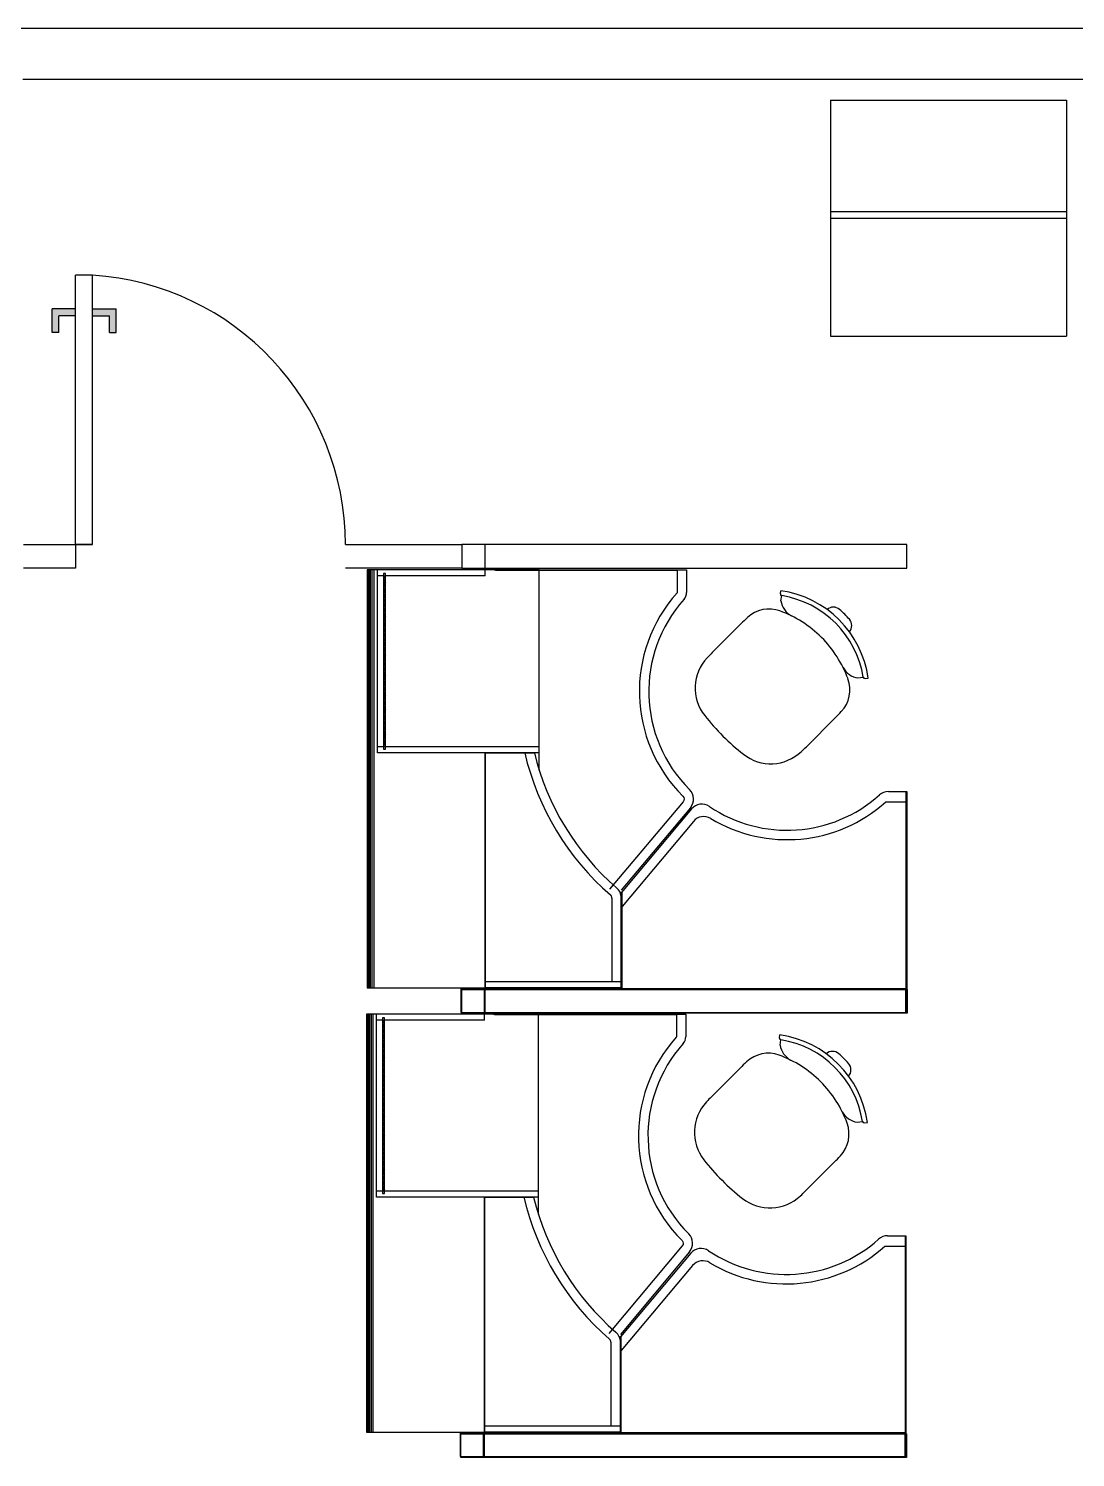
# Model space of a CAD drawing. Extents: x -22 to 17.7, y 1.4 to 35.6.
# Drawn here: x -0.146 to 2.96, y 11.439 to 15.677 of the extents above; entities that cross this region are included whole.
import ezdxf

# ---------------------------------------------------------------- set-up
doc = ezdxf.new("R2010")
doc.units = 0
doc.header["$LTSCALE"] = 0.02
doc.layers.get('0').update_dxf_attribs({"linetype": 'CONTINUOUS'})
doc.layers.add('ARCOND_BASE', color=7, linetype='CONTINUOUS')
doc.layers.add('PAREDES', color=7, linetype='CONTINUOUS')

# ---------------------------------------------------------------- blocks, each defined once
blk = doc.blocks.new('*X121')
at = {"color": 0}
for p, q in [((1170.7261, 1261.4762), (1170.7313, 1261.4814)), ((1170.7261, 1261.4709), (1170.7321, 1261.4769)), ((1170.7261, 1261.4656), (1170.7321, 1261.4716)), ((1170.7261, 1261.4603), (1170.7321, 1261.4663)), ((1170.7261, 1261.455), (1170.7321, 1261.461)), ((1170.7261, 1261.4497), (1170.7321, 1261.4557)), ((1170.7261, 1261.4444), (1170.7321, 1261.4504)), ((1170.7261, 1261.4391), (1170.7321, 1261.4451)), ((1170.7261, 1261.4338), (1170.7321, 1261.4398)), ((1170.7261, 1261.4285), (1170.7321, 1261.4345)), ((1170.7261, 1261.4232), (1170.7321, 1261.4292)), ((1170.7261, 1261.4179), (1170.7321, 1261.4239)), ((1170.7261, 1261.4126), (1170.7321, 1261.4186)), ((1170.7261, 1261.4073), (1170.7321, 1261.4133)), ((1170.7261, 1261.402), (1170.7321, 1261.408)), ((1170.7261, 1261.3967), (1170.7321, 1261.4027)), ((1170.7261, 1261.3914), (1170.7321, 1261.3974)), ((1170.7261, 1261.3861), (1170.7321, 1261.3921)), ((1170.7261, 1261.3808), (1170.7321, 1261.3868)), ((1170.7261, 1261.3755), (1170.7321, 1261.3815)), ((1170.7261, 1261.3702), (1170.7321, 1261.3762)), ((1170.7261, 1261.3649), (1170.7321, 1261.3709)), ((1170.7261, 1261.3595), (1170.7321, 1261.3655)), ((1170.7261, 1261.3542), (1170.7321, 1261.3602)), ((1170.7261, 1261.3489), (1170.7321, 1261.3549)), ((1170.7261, 1261.3436), (1170.7321, 1261.3496)), ((1170.7261, 1261.3383), (1170.7321, 1261.3443)), ((1170.7261, 1261.333), (1170.7321, 1261.339)), ((1170.7261, 1261.3277), (1170.7321, 1261.3337)), ((1170.7261, 1261.3224), (1170.7321, 1261.3284)), ((1170.7261, 1261.3171), (1170.7321, 1261.3231)), ((1170.7261, 1261.3118), (1170.7321, 1261.3178)), ((1170.7261, 1261.3065), (1170.7321, 1261.3125)), ((1170.7261, 1261.3012), (1170.7321, 1261.3072)), ((1170.7261, 1261.2959), (1170.7321, 1261.3019)), ((1170.7261, 1261.2906), (1170.7321, 1261.2966)), ((1170.7261, 1261.2853), (1170.7321, 1261.2913)), ((1170.7261, 1261.28), (1170.7321, 1261.286)), ((1170.7261, 1261.2747), (1170.7321, 1261.2807)), ((1170.7261, 1261.2694), (1170.7321, 1261.2754)), ((1170.7261, 1261.2641), (1170.7321, 1261.2701)), ((1170.7261, 1261.2588), (1170.7321, 1261.2648)), ((1170.7261, 1261.2535), (1170.7321, 1261.2595)), ((1170.7261, 1261.2482), (1170.7321, 1261.2542)), ((1170.7261, 1261.2429), (1170.7321, 1261.2489)), ((1170.7261, 1261.2376), (1170.7321, 1261.2436)), ((1170.7261, 1261.2323), (1170.7321, 1261.2383)), ((1170.7261, 1261.227), (1170.7321, 1261.233)), ((1170.7261, 1261.2217), (1170.7321, 1261.2277)), ((1170.7261, 1261.2164), (1170.7321, 1261.2224)), ((1170.7261, 1261.2111), (1170.7321, 1261.2171)), ((1170.7261, 1261.2058), (1170.7321, 1261.2118)), ((1170.7261, 1261.2005), (1170.7321, 1261.2065)), ((1170.7261, 1261.1951), (1170.7321, 1261.2011)), ((1170.7261, 1261.1898), (1170.7321, 1261.1958)), ((1170.7261, 1261.1845), (1170.7321, 1261.1905)), ((1170.7261, 1261.1792), (1170.7321, 1261.1852)), ((1170.7261, 1261.1739), (1170.7321, 1261.1799)), ((1170.7261, 1261.1686), (1170.7321, 1261.1746)), ((1170.7261, 1261.1633), (1170.7321, 1261.1693)), ((1170.7261, 1261.158), (1170.7321, 1261.164)), ((1170.7261, 1261.1527), (1170.7321, 1261.1587)), ((1170.7261, 1261.1474), (1170.7321, 1261.1534)), ((1170.7261, 1261.1421), (1170.7321, 1261.1481)), ((1170.7261, 1261.1368), (1170.7321, 1261.1428)), ((1170.7261, 1261.1315), (1170.7321, 1261.1375)), ((1170.7261, 1261.1262), (1170.7321, 1261.1322)), ((1170.7261, 1261.1209), (1170.7321, 1261.1269)), ((1170.7261, 1261.1156), (1170.7321, 1261.1216)), ((1170.7261, 1261.1103), (1170.7321, 1261.1163)), ((1170.7261, 1261.105), (1170.7321, 1261.111)), ((1170.7261, 1261.0997), (1170.7321, 1261.1057)), ((1170.7261, 1261.0944), (1170.7321, 1261.1004)), ((1170.7261, 1261.0891), (1170.7321, 1261.0951)), ((1170.7261, 1261.0838), (1170.7321, 1261.0898)), ((1170.7261, 1261.0785), (1170.7321, 1261.0845)), ((1170.7261, 1261.0732), (1170.7321, 1261.0792)), ((1170.7261, 1261.0679), (1170.7321, 1261.0739)), ((1170.7261, 1261.0626), (1170.7321, 1261.0686)), ((1170.7261, 1261.0573), (1170.7321, 1261.0633)), ((1170.7261, 1261.052), (1170.7321, 1261.058)), ((1170.7261, 1261.0467), (1170.7321, 1261.0527)), ((1170.7261, 1261.0414), (1170.7321, 1261.0474)), ((1170.7261, 1261.036), (1170.7321, 1261.042)), ((1170.7261, 1261.0307), (1170.7321, 1261.0367)), ((1170.7261, 1261.0254), (1170.7321, 1261.0314)), ((1170.7261, 1261.0201), (1170.7321, 1261.0261)), ((1170.7261, 1261.0148), (1170.7321, 1261.0208)), ((1170.7261, 1261.0095), (1170.7321, 1261.0155)), ((1170.7261, 1261.0042), (1170.7321, 1261.0102)), ((1170.7261, 1260.9989), (1170.7321, 1261.0049)), ((1170.7261, 1260.9936), (1170.7321, 1260.9996)), ((1170.7261, 1260.9883), (1170.7321, 1260.9943)), ((1170.7261, 1260.983), (1170.7321, 1260.989)), ((1170.7261, 1260.9777), (1170.7321, 1260.9837)), ((1170.7281, 1260.9744), (1170.7321, 1260.9784))]:
    blk.add_line(p, q, dxfattribs=at)

msp = doc.modelspace()

# ---------------------------------------------------------------- linework, layer by layer
at = {"layer": 'ARCOND_BASE'}
for p, q in [((2.2332, 15.4643), (2.9332, 15.4643)), ((2.2332, 15.4643), (2.2332, 14.7643)), ((2.9332, 15.4643), (2.9332, 14.7643)), ((2.2332, 15.1343), (2.9332, 15.1343)), ((2.2332, 15.1143), (2.9332, 15.1143)), ((-0.0059, 14.1469), (-0.0059, 14.9454)), ((0.0441, 14.9454), (-0.0059, 14.9454)), ((0.0441, 14.1469), (0.0441, 14.9454)), ((-0.0759, 14.7754), (-0.0759, 14.8454)), ((-0.0059, 14.8454), (-0.0759, 14.8454)), ((0.0441, 14.8454), (0.1141, 14.8454)), ((0.1141, 14.7754), (0.1141, 14.8454)), ((-0.0059, 14.8254), (-0.0559, 14.8254)), ((-0.0559, 14.7754), (-0.0559, 14.8254)), ((0.0441, 14.8254), (0.0941, 14.8254)), ((0.0941, 14.7754), (0.0941, 14.8254)), ((-0.0559, 14.7754), (-0.0759, 14.7754)), ((0.0941, 14.7754), (0.1141, 14.7754)), ((2.2332, 14.7643), (2.9332, 14.7643)), ((-0.1609, 14.1469), (0.0441, 14.1469)), ((-0.0059, 14.1469), (-0.0059, 14.0769)), ((0.0441, 14.1469), (-0.0059, 14.1469)), ((0.7941, 14.1469), (1.1391, 14.1469)), ((1.2091, 14.0769), (1.2091, 14.1469)), ((-0.0059, 14.0769), (-0.1609, 14.0769)), ((1.1391, 14.0769), (0.7941, 14.0769)), ((1.3691, 14.0719), (0.8591, 14.0719)), ((0.8591, 14.0719), (0.8591, 12.8319)), ((0.8598, 12.8319), (0.8598, 14.0719)), ((0.8618, 12.8319), (0.8618, 14.0719)), ((0.865, 12.8319), (0.865, 14.0719)), ((0.8691, 12.8319), (0.8691, 14.0719)), ((0.8739, 12.8319), (0.8739, 14.0719)), ((0.8791, 12.8319), (0.8791, 14.0719)), ((1.2091, 14.0719), (0.8891, 14.0719)), ((0.8891, 13.5469), (0.8891, 14.0719)), ((1.2091, 14.0539), (1.2091, 14.0719)), ((1.2364, 14.0719), (1.8064, 14.0719)), ((1.7784, 14.0694), (1.2389, 14.0694)), ((1.3691, 13.4777), (1.3691, 14.0719)), ((1.8064, 14.0719), (1.8064, 14.0046)), ((0.9071, 14.0539), (0.8891, 14.0539)), ((1.2091, 14.0539), (0.9131, 14.0539)), ((2.0843, 14.0005), (2.0857, 14.0098)), ((2.0861, 13.9795), (2.0883, 13.9952)), ((1.8824, 13.8265), (1.9675, 13.9116)), ((2.3146, 13.751), (2.3302, 13.7533)), ((2.3356, 13.7493), (2.3449, 13.7506)), ((2.2467, 13.6324), (2.1615, 13.5473)), ((0.8891, 13.5289), (0.8891, 13.5469)), ((0.9071, 13.5469), (0.8891, 13.5469)), ((1.3691, 13.5289), (0.8891, 13.5289)), ((1.3691, 13.5469), (0.9131, 13.5469)), ((1.2091, 13.5289), (1.3548, 13.5289)), ((1.2091, 12.8319), (1.2091, 13.5289)), ((1.2091, 13.5289), (1.2091, 12.8449)), ((1.3691, 13.5289), (1.3691, 13.5469)), ((1.3691, 13.5289), (1.3691, 13.5469)), ((2.4049, 13.4144), (2.4591, 13.4144)), ((2.4566, 13.4144), (2.4566, 12.8294)), ((2.4591, 13.4144), (2.4591, 12.8269)), ((1.8174, 13.3662), (1.6124, 13.1219)), ((1.8208, 13.3626), (1.6124, 13.1142)), ((2.3969, 13.3834), (2.4566, 13.3834)), ((1.8265, 13.3258), (1.6149, 13.0736)), ((1.5844, 13.0984), (1.5844, 12.8499)), ((1.6124, 12.8319), (1.6124, 13.1169)), ((1.6124, 12.8269), (1.6124, 13.1142)), ((1.6124, 13.0984), (1.6124, 12.8319)), ((1.6149, 12.8294), (1.6149, 13.1171)), ((1.6124, 12.8499), (1.2091, 12.8499)), ((1.2091, 12.8449), (1.2091, 12.8319)), ((0.8591, 12.8319), (1.6124, 12.8319)), ((1.2066, 12.7594), (1.2066, 12.8294)), ((1.6124, 12.8319), (1.2091, 12.8319)), ((1.5591, 12.8319), (1.2091, 12.8319)), ((1.2091, 12.7569), (1.2091, 12.8269)), ((2.4591, 12.8269), (1.6124, 12.8269)), ((2.4566, 12.8294), (1.6149, 12.8294)), ((2.4566, 12.8294), (1.6149, 12.8294)), ((1.3666, 12.7544), (0.8566, 12.7544)), ((0.8566, 12.7544), (0.8566, 11.5144)), ((0.8573, 11.5144), (0.8573, 12.7544)), ((0.8593, 11.5144), (0.8593, 12.7544)), ((0.8625, 11.5144), (0.8625, 12.7544)), ((0.8666, 11.5144), (0.8666, 12.7544)), ((0.8714, 11.5144), (0.8714, 12.7544)), ((0.8766, 11.5144), (0.8766, 12.7544)), ((1.2066, 12.7544), (0.8866, 12.7544)), ((0.8866, 12.2294), (0.8866, 12.7544)), ((0.9046, 12.7364), (0.8866, 12.7364)), ((1.2066, 12.7364), (0.9106, 12.7364)), ((1.2066, 12.7364), (1.2066, 12.7544)), ((1.2339, 12.7544), (1.8039, 12.7544)), ((1.7759, 12.7519), (1.2364, 12.7519)), ((1.3666, 12.1602), (1.3666, 12.7544)), ((1.8039, 12.7544), (1.8039, 12.6871)), ((2.0818, 12.683), (2.0832, 12.6923)), ((2.0836, 12.662), (2.0858, 12.6777)), ((1.8799, 12.509), (1.965, 12.5941)), ((2.3121, 12.4335), (2.3277, 12.4358)), ((2.3331, 12.4318), (2.3424, 12.4331)), ((2.2442, 12.3149), (2.159, 12.2298)), ((0.8866, 12.2114), (0.8866, 12.2294)), ((0.9046, 12.2294), (0.8866, 12.2294)), ((1.3666, 12.2114), (0.8866, 12.2114)), ((1.3666, 12.2294), (0.9106, 12.2294)), ((1.2066, 12.2114), (1.3523, 12.2114)), ((1.2066, 11.5144), (1.2066, 12.2114)), ((1.2066, 12.2114), (1.2066, 11.5274)), ((1.3666, 12.2114), (1.3666, 12.2294)), ((1.3666, 12.2114), (1.3666, 12.2294)), ((2.4024, 12.0969), (2.4566, 12.0969)), ((2.4541, 12.0969), (2.4541, 11.5119)), ((2.4566, 12.0969), (2.4566, 11.5094)), ((1.8149, 12.0487), (1.6099, 11.8044)), ((1.8183, 12.0451), (1.6099, 11.7967)), ((2.3944, 12.0659), (2.4541, 12.0659)), ((1.824, 12.0083), (1.6124, 11.7561)), ((1.5819, 11.7809), (1.5819, 11.5324)), ((1.6099, 11.5144), (1.6099, 11.7994)), ((1.6099, 11.5094), (1.6099, 11.7967)), ((1.6099, 11.7809), (1.6099, 11.5144)), ((1.6124, 11.5119), (1.6124, 11.7996)), ((1.6099, 11.5324), (1.2066, 11.5324)), ((1.2066, 11.5274), (1.2066, 11.5144)), ((0.8566, 11.5144), (1.6099, 11.5144)), ((1.2041, 11.4419), (1.2041, 11.5119)), ((1.6099, 11.5144), (1.2066, 11.5144)), ((1.5566, 11.5144), (1.2066, 11.5144)), ((1.2066, 11.4394), (1.2066, 11.5094)), ((2.4566, 11.5094), (1.6099, 11.5094)), ((2.4541, 11.5119), (1.6124, 11.5119)), ((2.4541, 11.5119), (1.6124, 11.5119))]:
    msp.add_line(p, q, dxfattribs=at)
for points in [[(1.1391, 14.0769), (2.4591, 14.0769), (2.4591, 14.1469), (1.1391, 14.1469)], [(0.9071, 14.0609), (0.9071, 13.5399), (0.9131, 13.5399), (0.9131, 14.0609)], [(1.1366, 12.7594), (2.4566, 12.7594), (2.4566, 12.8294), (1.1366, 12.8294)], [(1.1391, 12.8269), (2.4591, 12.8269), (2.4591, 12.7569), (1.1391, 12.7569)], [(0.9046, 12.7434), (0.9046, 12.2224), (0.9106, 12.2224), (0.9106, 12.7434)], [(1.1341, 11.4419), (2.4541, 11.4419), (2.4541, 11.5119), (1.1341, 11.5119)], [(1.1366, 11.5094), (2.4566, 11.5094), (2.4566, 11.4394), (1.1366, 11.4394)]]:
    msp.add_lwpolyline(points, close=True, dxfattribs=at)
for points in [[(1.7784, 14.0694), (1.7784, 14.0046, -0.184744), (1.7779, 14.0033, 0.399041), (1.7952, 13.4004, -0.389622), (1.7959, 13.3842), (1.5779, 13.1244)], [(1.7759, 12.7519), (1.7759, 12.6871, -0.184744), (1.7754, 12.6858, 0.399041), (1.7927, 12.0829, -0.389622), (1.7934, 12.0667), (1.5754, 11.8069)]]:
    msp.add_lwpolyline(points, format="xyb", dxfattribs=at)
for points in [[(2.4591, 12.8269), (2.4606, 12.8269), (2.4606, 12.7569), (2.4591, 12.7569)], [(2.4566, 11.5094), (2.4581, 11.5094), (2.4581, 11.4394), (2.4566, 11.4394)]]:
    msp.add_lwpolyline(points, dxfattribs=at)
for centre, radius, start, end in [((-0.0059, 14.1469), 0.8, 0, 86.4167), ((2.1041, 13.7109), 0.41, 138.1319, 225.148), ((1.7764, 14.0046), 0.03, 318.1319, 360), ((2.089, 13.9998), 0.0047, 171.8699, 260.9604), ((2.0425, 13.7074), 0.3055, 8.1301, 81.8699), ((2.0425, 13.7074), 0.2914, 9.0396, 80.9604), ((2.0509, 13.8616), 0.094, 69.9388, 133.3074), ((1.9671, 13.632), 0.3384, 45, 69.9388), ((2.1476, 13.9897), 0.0623, 189.3405, 240.7396), ((2.2415, 13.933), 0.0282, 48.5833, 131.6281), ((2.0425, 13.7074), 0.329, 41.4167, 48.5833), ((2.5989, 13.2801), 0.893, 133.3074, 135), ((2.268, 13.9064), 0.0282, 318.3719, 41.4167), ((1.9671, 13.632), 0.3384, 20.0612, 45), ((2.3809, 13.328), 0.705, 135, 136.7293), ((1.9634, 13.721), 0.1316, 136.7293, 218.155), ((2.3247, 13.8125), 0.0623, 209.2604, 260.6595), ((2.1966, 13.7158), 0.094, 316.6926, 20.0612), ((2.3349, 13.7539), 0.0047, 189.0396, 278.1301), ((1.6152, 14.2639), 0.893, 315, 316.6926), ((2.3958, 14.0607), 0.6815, 218.155, 225), ((2.3958, 14.0607), 0.6815, 225, 231.845), ((2.1041, 13.7109), 0.7991, 193.1649, 229.0406), ((2.1041, 13.7109), 0.7711, 193.652, 229.0406), ((2.0561, 13.6283), 0.1316, 231.845, 313.2707), ((1.663, 14.0458), 0.705, 313.2707, 315), ((1.7867, 13.3919), 0.04, 320, 45.148), ((2.1041, 13.7109), 0.4114, 235.9688, 311.7928), ((2.4049, 13.3744), 0.04, 90, 131.7928), ((1.8515, 13.3369), 0.04, 55.9688, 140), ((2.1041, 13.7109), 0.4394, 238.9935, 311.7928), ((1.8572, 13.3001), 0.04, 58.9935, 140), ((1.5724, 13.0984), 0.012, 0, 49.0406), ((1.5724, 13.0984), 0.04, 0, 49.0406), ((1.7739, 12.6871), 0.03, 318.1319, 360), ((2.0865, 12.6823), 0.0047, 171.8699, 260.9604), ((2.04, 12.3899), 0.3055, 8.1301, 81.8699), ((2.04, 12.3899), 0.2914, 9.0396, 80.9604), ((2.1016, 12.3934), 0.41, 138.1319, 225.148), ((2.0484, 12.5441), 0.094, 69.9388, 133.3074), ((1.9646, 12.3145), 0.3384, 45, 69.9388), ((2.1451, 12.6722), 0.0623, 189.3405, 240.7396), ((2.239, 12.6155), 0.0282, 48.5833, 131.6281), ((2.04, 12.3899), 0.329, 41.4167, 48.5833), ((2.5964, 11.9626), 0.893, 133.3074, 135), ((2.2655, 12.5889), 0.0282, 318.3719, 41.4167), ((1.9646, 12.3145), 0.3384, 20.0612, 45), ((2.3784, 12.0105), 0.705, 135, 136.7293), ((1.9609, 12.4035), 0.1316, 136.7293, 218.155), ((2.3222, 12.495), 0.0623, 209.2604, 260.6595), ((2.1941, 12.3983), 0.094, 316.6926, 20.0612), ((2.3324, 12.4364), 0.0047, 189.0396, 278.1301), ((1.6127, 12.9464), 0.893, 315, 316.6926), ((2.3933, 12.7432), 0.6815, 218.155, 225), ((2.3933, 12.7432), 0.6815, 225, 231.845), ((2.1016, 12.3934), 0.7991, 193.1649, 229.0406), ((2.1016, 12.3934), 0.7711, 193.652, 229.0406), ((2.0536, 12.3108), 0.1316, 231.845, 313.2707), ((1.6605, 12.7283), 0.705, 313.2707, 315), ((1.7842, 12.0744), 0.04, 320, 45.148), ((2.1016, 12.3934), 0.4114, 235.9688, 311.7928), ((2.4024, 12.0569), 0.04, 90, 131.7928), ((1.849, 12.0194), 0.04, 55.9688, 140), ((2.1016, 12.3934), 0.4394, 238.9935, 311.7928), ((1.8547, 11.9826), 0.04, 58.9935, 140), ((1.5699, 11.7809), 0.012, 0, 49.0406), ((1.5699, 11.7809), 0.04, 0, 49.0406)]:
    msp.add_arc(centre, radius, start, end, dxfattribs=at)
for points in [[(-0.0559, 14.7754), (-0.0559, 14.8254), (-0.0759, 14.7754), (-0.0759, 14.8454)], [(-0.0059, 14.8454), (-0.0759, 14.8454), (-0.0059, 14.8254), (-0.0559, 14.8254)], [(0.1141, 14.8454), (0.0441, 14.8454), (0.0941, 14.8254), (0.0441, 14.8254)], [(0.1141, 14.7754), (0.1141, 14.8454), (0.0941, 14.7754), (0.0941, 14.8254)]]:
    msp.add_solid(points, dxfattribs=at)
at = {"layer": 'PAREDES'}
for p, q in [((7.3674, 15.6769), (-4.5326, 15.6769)), ((-0.1626, 15.5269), (3.8574, 15.5269))]:
    msp.add_line(p, q, dxfattribs=at)

# ---------------------------------------------------------------- block references
at = {"layer": 'ARCOND_BASE', "rotation": 180}
for p in [(1171.6392, 1275.0283), (1171.6367, 1273.7108)]:
    msp.add_blockref('*X121', p, dxfattribs=at)

doc.saveas('drawing.dxf')
